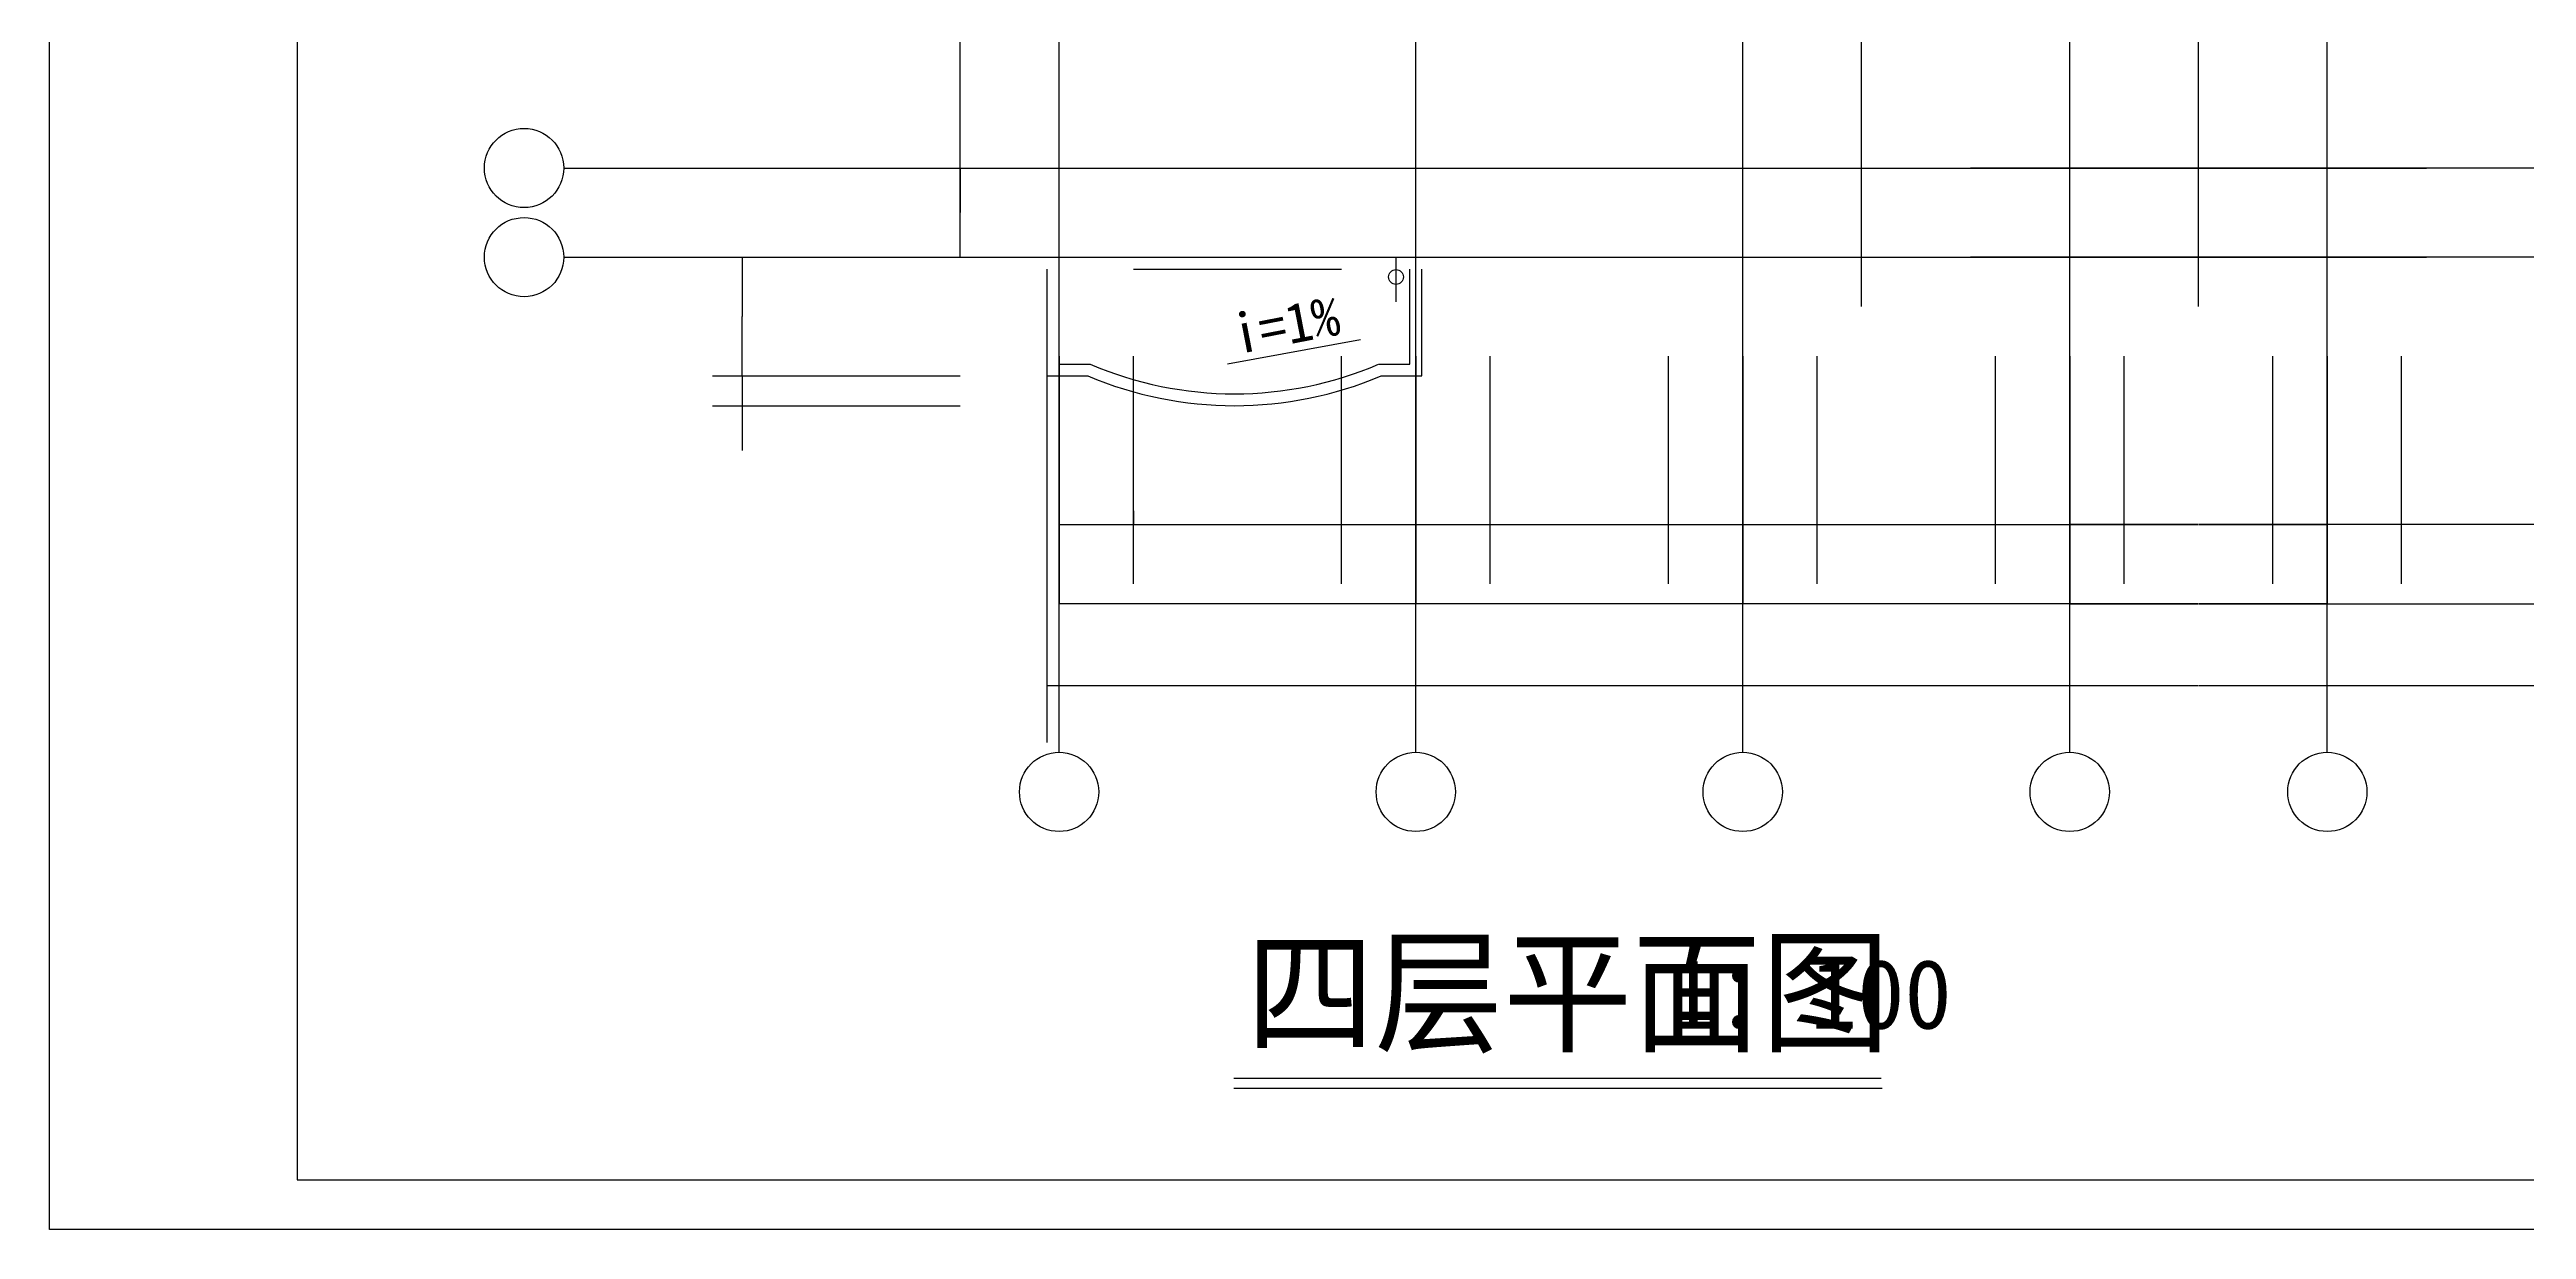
# Model space of a CAD drawing. Header units: metres. Extents: x 338339 to 1133840, y -479113 to 96125.
# Drawn here: x 479077 to 504076, y -183576 to -171660 of the extents above; entities that cross this region are included whole.
import ezdxf

# ---------------------------------------------------------------- set-up
doc = ezdxf.new("R2010")
doc.units = ezdxf.units.M
for name, color, linetype in [('AXIS', 3, 'Continuous'), ('DOTE', 1, 'Continuous'), ('PUB_DIM', 3, 'Continuous'), ('PUB_TEXT', 7, 'Continuous'), ('PUB_TITLE', 4, 'Continuous')]:
    doc.layers.add(name, color=color, linetype=linetype)
doc.dimstyles.get("Standard").update_dxf_attribs({"dimtxt": 2.5, "dimasz": 2.5, "dimexe": 1.25, "dimexo": 0.625, "dimtad": 1, "dimcen": 2.5, "dimazin": 3, "dimtfac": 1, "dimtmove": 0, "dimatfit": 3})

# ---------------------------------------------------------------- blocks, each defined once
blk = doc.blocks.new('_AXISO')
blk.add_circle((0, 0), 0.5)
blk = doc.blocks.new('*D169')
for p, q in [((486066.14, -173756.9), (486066.14, -174356.9)), ((486065.89, -174356.9), (486065.64, -174356.9)), ((486066.14, -174956.9), (486066.14, -174356.9)), ((486066.14, -174356.9), (486066.14, -174356.9)), ((486066.39, -174356.9), (486066.64, -174356.9))]:
    blk.add_line(p, q)
at = {"layer": 'Defpoints'}
for p in [(486066.14, -173756.9), (486066.14, -174356.9), (486066.14, -174956.9)]:
    blk.add_point(p, dxfattribs=at)
at = {"layer": 'PUB_DIM', "insert": (486066.14, -174355.775), "char_height": 1, "attachment_point": 5}
blk.add_mtext('0', dxfattribs=at)
blk = doc.blocks.new('*D170')
for p, q in [((498716.14, -176756.9), (498716.14, -176456.9)), ((498716.39, -176456.9), (499089.64, -176456.9)), ((499092.64, -176456.9), (499465.89, -176456.9)), ((499466.14, -176756.9), (499466.14, -176456.9))]:
    blk.add_line(p, q)
at = {"layer": 'Defpoints'}
for p in [(498716.14, -176456.9), (498716.14, -176756.9), (499466.14, -176756.9)]:
    blk.add_point(p, dxfattribs=at)
at = {"layer": 'PUB_DIM', "insert": (499091.14, -176456.9), "char_height": 1, "attachment_point": 5}
blk.add_mtext('750', dxfattribs=at)
blk = doc.blocks.new('*D171')
for p, q in [((496166.14, -174756.9), (496166.14, -177256.9)), ((499466.14, -174756.9), (499466.14, -177256.9)), ((497814.14, -177256.9), (496165.89, -177256.9)), ((499466.39, -177256.9), (497818.14, -177256.9))]:
    blk.add_line(p, q)
at = {"layer": 'Defpoints'}
for p in [(496166.14, -174756.9), (499466.14, -174756.9), (499466.14, -177256.9)]:
    blk.add_point(p, dxfattribs=at)
at = {"layer": 'AXIS', "insert": (497816.14, -177256.9), "char_height": 1, "attachment_point": 5}
blk.add_mtext('3300', dxfattribs=at)
blk = doc.blocks.new('*D172')
for p, q in [((489146.14, -178356.9), (489146.14, -178081.9)), ((489146.39, -178081.9), (500763.64, -178081.9)), ((500768.64, -178081.9), (512385.89, -178081.9)), ((512386.14, -178356.9), (512386.14, -178081.9))]:
    blk.add_line(p, q)
at = {"layer": 'Defpoints'}
for p in [(489146.14, -178081.9), (489146.14, -178356.9), (512386.14, -178356.9)]:
    blk.add_point(p, dxfattribs=at)
at = {"layer": 'PUB_DIM', "insert": (500766.14, -178081.9), "char_height": 1, "attachment_point": 5}
blk.add_mtext('23240', dxfattribs=at)
blk = doc.blocks.new('*D173')
for p, q in [((486066.14, -174956.9), (486066.14, -175710.79)), ((486066.14, -175256.9), (486066.14, -175710.79)), ((486065.89, -175710.79), (486065.64, -175710.79)), ((486066.14, -175710.79), (486066.14, -175710.79)), ((486066.39, -175710.79), (486066.64, -175710.79))]:
    blk.add_line(p, q)
at = {"layer": 'Defpoints'}
for p in [(486066.14, -174956.9), (486066.14, -175256.9), (486066.14, -175710.79)]:
    blk.add_point(p, dxfattribs=at)
at = {"layer": 'PUB_DIM', "insert": (486066.14, -175709.665), "char_height": 1, "attachment_point": 5}
blk.add_mtext('0', dxfattribs=at)
blk = doc.blocks.new('*D174')
for p, q in [((492866.14, -176756.9), (492866.14, -176456.9)), ((492866.39, -176456.9), (493239.64, -176456.9)), ((493242.64, -176456.9), (493615.89, -176456.9)), ((493616.14, -176756.9), (493616.14, -176456.9))]:
    blk.add_line(p, q)
at = {"layer": 'Defpoints'}
for p in [(492866.14, -176456.9), (492866.14, -176756.9), (493616.14, -176756.9)]:
    blk.add_point(p, dxfattribs=at)
at = {"layer": 'PUB_DIM', "insert": (493241.14, -176456.9), "char_height": 1, "attachment_point": 5}
blk.add_mtext('750', dxfattribs=at)
blk = doc.blocks.new('*D175')
for p, q in [((492866.14, -174756.9), (492866.14, -177256.9)), ((496166.14, -174756.9), (496166.14, -177256.9)), ((494514.14, -177256.9), (492865.89, -177256.9)), ((496166.39, -177256.9), (494518.14, -177256.9))]:
    blk.add_line(p, q)
at = {"layer": 'Defpoints'}
for p in [(492866.14, -174756.9), (496166.14, -174756.9), (496166.14, -177256.9)]:
    blk.add_point(p, dxfattribs=at)
at = {"layer": 'AXIS', "insert": (494516.14, -177256.9), "char_height": 1, "attachment_point": 5}
blk.add_mtext('3300', dxfattribs=at)
blk = doc.blocks.new('*D176')
for p, q in [((493616.14, -176756.9), (493616.14, -176456.9)), ((493616.39, -176456.9), (494514.14, -176456.9)), ((494518.14, -176456.9), (495415.89, -176456.9)), ((495416.14, -176756.9), (495416.14, -176456.9))]:
    blk.add_line(p, q)
at = {"layer": 'Defpoints'}
for p in [(493616.14, -176456.9), (493616.14, -176756.9), (495416.14, -176756.9)]:
    blk.add_point(p, dxfattribs=at)
at = {"layer": 'PUB_DIM', "insert": (494516.14, -176456.9), "char_height": 1, "attachment_point": 5}
blk.add_mtext('1800', dxfattribs=at)
blk = doc.blocks.new('*D177')
for p, q in [((489266.14, -174756.9), (489266.14, -177256.9)), ((492866.14, -174756.9), (492866.14, -177256.9)), ((491064.14, -177256.9), (489265.89, -177256.9)), ((492866.39, -177256.9), (491068.14, -177256.9))]:
    blk.add_line(p, q)
at = {"layer": 'Defpoints'}
for p in [(489266.14, -174756.9), (492866.14, -174756.9), (492866.14, -177256.9)]:
    blk.add_point(p, dxfattribs=at)
at = {"layer": 'AXIS', "insert": (491066.14, -177256.9), "char_height": 1, "attachment_point": 5}
blk.add_mtext('3600', dxfattribs=at)
blk = doc.blocks.new('*D178')
for p, q in [((490016.14, -176756.9), (490016.14, -176456.9)), ((490016.39, -176456.9), (491064.14, -176456.9)), ((491068.14, -176456.9), (492115.89, -176456.9)), ((492116.14, -176756.9), (492116.14, -176456.9))]:
    blk.add_line(p, q)
at = {"layer": 'Defpoints'}
for p in [(490016.14, -176456.9), (490016.14, -176756.9), (492116.14, -176756.9)]:
    blk.add_point(p, dxfattribs=at)
at = {"layer": 'PUB_DIM', "insert": (491066.14, -176456.9), "char_height": 1, "attachment_point": 5}
blk.add_mtext('2100', dxfattribs=at)
blk = doc.blocks.new('*D179')
for p, q in [((489266.14, -176319.48), (489266.14, -176456.9)), ((489266.39, -176456.9), (489639.64, -176456.9)), ((489642.64, -176456.9), (490015.89, -176456.9)), ((490016.14, -176319.48), (490016.14, -176456.9))]:
    blk.add_line(p, q)
at = {"layer": 'Defpoints'}
for p in [(489266.14, -176319.48), (489266.14, -176456.9), (490016.14, -176319.48)]:
    blk.add_point(p, dxfattribs=at)
at = {"layer": 'PUB_DIM', "insert": (489641.14, -176456.9), "char_height": 1, "attachment_point": 5}
blk.add_mtext('750', dxfattribs=at)
blk = doc.blocks.new('*D180')
for p, q in [((492116.14, -176756.9), (492116.14, -176456.9)), ((492116.39, -176456.9), (492489.64, -176456.9)), ((492492.64, -176456.9), (492865.89, -176456.9)), ((492866.14, -176756.9), (492866.14, -176456.9))]:
    blk.add_line(p, q)
at = {"layer": 'Defpoints'}
for p in [(492116.14, -176456.9), (492116.14, -176756.9), (492866.14, -176756.9)]:
    blk.add_point(p, dxfattribs=at)
at = {"layer": 'PUB_DIM', "insert": (492491.14, -176456.9), "char_height": 1, "attachment_point": 5}
blk.add_mtext('750', dxfattribs=at)
blk = doc.blocks.new('*D181')
for p, q in [((496166.14, -176756.9), (496166.14, -176456.9)), ((496166.39, -176456.9), (496539.64, -176456.9)), ((496542.64, -176456.9), (496915.89, -176456.9)), ((496916.14, -176756.9), (496916.14, -176456.9))]:
    blk.add_line(p, q)
at = {"layer": 'Defpoints'}
for p in [(496166.14, -176456.9), (496166.14, -176756.9), (496916.14, -176756.9)]:
    blk.add_point(p, dxfattribs=at)
at = {"layer": 'PUB_DIM', "insert": (496541.14, -176456.9), "char_height": 1, "attachment_point": 5}
blk.add_mtext('750', dxfattribs=at)
blk = doc.blocks.new('*D182')
for p, q in [((495416.14, -176756.9), (495416.14, -176456.9)), ((495416.39, -176456.9), (495789.64, -176456.9)), ((495792.64, -176456.9), (496165.89, -176456.9)), ((496166.14, -176756.9), (496166.14, -176456.9))]:
    blk.add_line(p, q)
at = {"layer": 'Defpoints'}
for p in [(495416.14, -176456.9), (495416.14, -176756.9), (496166.14, -176756.9)]:
    blk.add_point(p, dxfattribs=at)
at = {"layer": 'PUB_DIM', "insert": (495791.14, -176456.9), "char_height": 1, "attachment_point": 5}
blk.add_mtext('750', dxfattribs=at)
blk = doc.blocks.new('*D183')
for p, q in [((496916.14, -176756.9), (496916.14, -176456.9)), ((496916.39, -176456.9), (497814.14, -176456.9)), ((497818.14, -176456.9), (498715.89, -176456.9)), ((498716.14, -176756.9), (498716.14, -176456.9))]:
    blk.add_line(p, q)
at = {"layer": 'Defpoints'}
for p in [(496916.14, -176456.9), (496916.14, -176756.9), (498716.14, -176756.9)]:
    blk.add_point(p, dxfattribs=at)
at = {"layer": 'PUB_DIM', "insert": (497816.14, -176456.9), "char_height": 1, "attachment_point": 5}
blk.add_mtext('1800', dxfattribs=at)
blk = doc.blocks.new('*D187')
for p, q in [((502066.14, -174756.9), (502066.14, -177256.9)), ((505366.14, -174756.9), (505366.14, -177256.9)), ((502066.39, -177256.9), (503714.14, -177256.9)), ((503718.14, -177256.9), (505365.89, -177256.9))]:
    blk.add_line(p, q)
at = {"layer": 'Defpoints'}
for p in [(502066.14, -174756.9), (505366.14, -174756.9), (502066.14, -177256.9)]:
    blk.add_point(p, dxfattribs=at)
at = {"layer": 'AXIS', "insert": (503716.14, -177256.9), "char_height": 1, "attachment_point": 5}
blk.add_mtext('3300', dxfattribs=at)
blk = doc.blocks.new('*D188')
for p, q in [((501516.14, -176756.9), (501516.14, -176456.9)), ((501516.39, -176456.9), (501789.64, -176456.9)), ((501792.64, -176456.9), (502065.89, -176456.9)), ((502066.14, -176756.9), (502066.14, -176456.9))]:
    blk.add_line(p, q)
at = {"layer": 'Defpoints'}
for p in [(501516.14, -176456.9), (501516.14, -176756.9), (502066.14, -176756.9)]:
    blk.add_point(p, dxfattribs=at)
at = {"layer": 'PUB_DIM', "insert": (501791.14, -176456.9), "char_height": 1, "attachment_point": 5}
blk.add_mtext('550', dxfattribs=at)
blk = doc.blocks.new('*D189')
for p, q in [((501789.64, -176456.9), (501515.89, -176456.9)), ((501516.14, -176756.9), (501516.14, -176456.9)), ((502066.39, -176456.9), (501792.64, -176456.9)), ((502066.14, -176756.9), (502066.14, -176456.9))]:
    blk.add_line(p, q)
at = {"layer": 'Defpoints'}
for p in [(502066.14, -176456.9), (501516.14, -176756.9), (502066.14, -176756.9)]:
    blk.add_point(p, dxfattribs=at)
at = {"layer": 'PUB_DIM', "insert": (501791.14, -176456.9), "char_height": 1, "attachment_point": 5}
blk.add_mtext('550', dxfattribs=at)
blk = doc.blocks.new('*D190')
for p, q in [((499466.14, -174756.9), (499466.14, -177256.9)), ((502066.14, -174756.9), (502066.14, -177256.9)), ((500764.14, -177256.9), (499465.89, -177256.9)), ((502066.39, -177256.9), (500768.14, -177256.9))]:
    blk.add_line(p, q)
at = {"layer": 'Defpoints'}
for p in [(499466.14, -174756.9), (502066.14, -174756.9), (502066.14, -177256.9)]:
    blk.add_point(p, dxfattribs=at)
at = {"layer": 'AXIS', "insert": (500766.14, -177256.9), "char_height": 1, "attachment_point": 5}
blk.add_mtext('2600', dxfattribs=at)
blk = doc.blocks.new('*D191')
for p, q in [((499466.14, -174756.9), (499466.14, -177256.9)), ((502066.14, -174756.9), (502066.14, -177256.9)), ((499466.39, -177256.9), (500764.14, -177256.9)), ((500768.14, -177256.9), (502065.89, -177256.9))]:
    blk.add_line(p, q)
at = {"layer": 'Defpoints'}
for p in [(499466.14, -174756.9), (502066.14, -174756.9), (499466.14, -177256.9)]:
    blk.add_point(p, dxfattribs=at)
at = {"layer": 'AXIS', "insert": (500766.14, -177256.9), "char_height": 1, "attachment_point": 5}
blk.add_mtext('2600', dxfattribs=at)
blk = doc.blocks.new('*D192')
for p, q in [((502439.64, -176456.9), (502065.89, -176456.9)), ((502066.14, -176756.9), (502066.14, -176456.9)), ((502816.39, -176456.9), (502442.64, -176456.9)), ((502816.14, -176756.9), (502816.14, -176456.9))]:
    blk.add_line(p, q)
at = {"layer": 'Defpoints'}
for p in [(502816.14, -176456.9), (502066.14, -176756.9), (502816.14, -176756.9)]:
    blk.add_point(p, dxfattribs=at)
at = {"layer": 'PUB_DIM', "insert": (502441.14, -176456.9), "char_height": 1, "attachment_point": 5}
blk.add_mtext('750', dxfattribs=at)
blk = doc.blocks.new('*D193')
for p, q in [((500016.14, -176756.9), (500016.14, -176456.9)), ((500016.39, -176456.9), (500764.14, -176456.9)), ((500768.14, -176456.9), (501515.89, -176456.9)), ((501516.14, -176756.9), (501516.14, -176456.9))]:
    blk.add_line(p, q)
at = {"layer": 'Defpoints'}
for p in [(500016.14, -176456.9), (500016.14, -176756.9), (501516.14, -176756.9)]:
    blk.add_point(p, dxfattribs=at)
at = {"layer": 'PUB_DIM', "insert": (500766.14, -176456.9), "char_height": 1, "attachment_point": 5}
blk.add_mtext('1500', dxfattribs=at)
blk = doc.blocks.new('*D194')
for p, q in [((500764.14, -176456.9), (500015.89, -176456.9)), ((500016.14, -176756.9), (500016.14, -176456.9)), ((501516.39, -176456.9), (500768.14, -176456.9)), ((501516.14, -176756.9), (501516.14, -176456.9))]:
    blk.add_line(p, q)
at = {"layer": 'Defpoints'}
for p in [(501516.14, -176456.9), (500016.14, -176756.9), (501516.14, -176756.9)]:
    blk.add_point(p, dxfattribs=at)
at = {"layer": 'PUB_DIM', "insert": (500766.14, -176456.9), "char_height": 1, "attachment_point": 5}
blk.add_mtext('1500', dxfattribs=at)
blk = doc.blocks.new('*D195')
for p, q in [((499466.14, -176756.9), (499466.14, -176456.9)), ((499466.39, -176456.9), (499739.64, -176456.9)), ((499742.64, -176456.9), (500015.89, -176456.9)), ((500016.14, -176756.9), (500016.14, -176456.9))]:
    blk.add_line(p, q)
at = {"layer": 'Defpoints'}
for p in [(499466.14, -176456.9), (499466.14, -176756.9), (500016.14, -176756.9)]:
    blk.add_point(p, dxfattribs=at)
at = {"layer": 'PUB_DIM', "insert": (499741.14, -176456.9), "char_height": 1, "attachment_point": 5}
blk.add_mtext('550', dxfattribs=at)
blk = doc.blocks.new('*D196')
for p, q in [((499739.64, -176456.9), (499465.89, -176456.9)), ((499466.14, -176756.9), (499466.14, -176456.9)), ((500016.39, -176456.9), (499742.64, -176456.9)), ((500016.14, -176756.9), (500016.14, -176456.9))]:
    blk.add_line(p, q)
at = {"layer": 'Defpoints'}
for p in [(500016.14, -176456.9), (499466.14, -176756.9), (500016.14, -176756.9)]:
    blk.add_point(p, dxfattribs=at)
at = {"layer": 'PUB_DIM', "insert": (499741.14, -176456.9), "char_height": 1, "attachment_point": 5}
blk.add_mtext('550', dxfattribs=at)
blk = doc.blocks.new('*D197')
for p, q in [((503714.14, -176456.9), (502815.89, -176456.9)), ((502816.14, -176756.9), (502816.14, -176456.9)), ((504616.39, -176456.9), (503718.14, -176456.9)), ((504616.14, -176756.9), (504616.14, -176456.9))]:
    blk.add_line(p, q)
at = {"layer": 'Defpoints'}
for p in [(504616.14, -176456.9), (502816.14, -176756.9), (504616.14, -176756.9)]:
    blk.add_point(p, dxfattribs=at)
at = {"layer": 'PUB_DIM', "insert": (503716.14, -176456.9), "char_height": 1, "attachment_point": 5}
blk.add_mtext('1800', dxfattribs=at)
blk = doc.blocks.new('*D212')
for p, q in [((488266.14, -168756.9), (488266.14, -170806.9)), ((488265.89, -170806.9), (488265.64, -170806.9)), ((488266.14, -172856.9), (488266.14, -170806.9)), ((488266.14, -170806.9), (488266.14, -170806.9)), ((488266.39, -170806.9), (488266.64, -170806.9))]:
    blk.add_line(p, q)
at = {"layer": 'Defpoints'}
for p in [(488266.14, -168756.9), (488266.14, -170806.9), (488266.14, -172856.9)]:
    blk.add_point(p, dxfattribs=at)
at = {"layer": 'AXIS', "insert": (488266.14, -170805.775), "char_height": 1, "attachment_point": 5}
blk.add_mtext('0', dxfattribs=at)
blk = doc.blocks.new('*D213')
for p, q in [((488266.14, -172856.9), (488266.14, -173306.9)), ((488265.89, -173306.9), (488265.64, -173306.9)), ((488266.14, -173756.9), (488266.14, -173306.9)), ((488266.14, -173306.9), (488266.14, -173306.9)), ((488266.39, -173306.9), (488266.64, -173306.9))]:
    blk.add_line(p, q)
at = {"layer": 'Defpoints'}
for p in [(488266.14, -172856.9), (488266.14, -173306.9), (488266.14, -173756.9)]:
    blk.add_point(p, dxfattribs=at)
at = {"layer": 'AXIS', "insert": (488266.14, -173305.775), "char_height": 1, "attachment_point": 5}
blk.add_mtext('0', dxfattribs=at)
blk = doc.blocks.new('*D215')
for p, q in [((488266.14, -160356.9), (488266.14, -167056.9)), ((488265.89, -167056.9), (488265.64, -167056.9)), ((488266.14, -173756.9), (488266.14, -167056.9)), ((488266.14, -167056.9), (488266.14, -167056.9)), ((488266.39, -167056.9), (488266.64, -167056.9))]:
    blk.add_line(p, q)
at = {"layer": 'Defpoints'}
for p in [(488266.14, -160356.9), (488266.14, -167056.9), (488266.14, -173756.9)]:
    blk.add_point(p, dxfattribs=at)
at = {"layer": 'AXIS', "insert": (488266.14, -167055.775), "char_height": 1, "attachment_point": 5}
blk.add_mtext('0', dxfattribs=at)
blk = doc.blocks.new('*D246')
for p, q in [((492666.14, -173756.9), (492666.14, -174187.24)), ((492666.14, -173956.9), (492666.14, -174187.24)), ((492665.89, -174187.24), (492665.64, -174187.24)), ((492666.14, -174187.24), (492666.14, -174187.24)), ((492666.39, -174187.24), (492666.64, -174187.24))]:
    blk.add_line(p, q)
at = {"layer": 'Defpoints'}
for p in [(492666.14, -173756.9), (492666.14, -173956.9), (492666.14, -174187.24)]:
    blk.add_point(p, dxfattribs=at)
at = {"layer": 'PUB_DIM', "insert": (492666.14, -174186.115), "char_height": 1, "attachment_point": 5}
blk.add_mtext('0', dxfattribs=at)
blk = doc.blocks.new('*D247')
for p, q in [((492666.14, -173756.9), (492666.14, -174209.5)), ((492666.14, -173956.9), (492666.14, -174209.5)), ((492665.89, -174209.5), (492665.64, -174209.5)), ((492666.14, -174209.5), (492666.14, -174209.5)), ((492666.39, -174209.5), (492666.64, -174209.5))]:
    blk.add_line(p, q)
at = {"layer": 'Defpoints'}
for p in [(492666.14, -173756.9), (492666.14, -173956.9), (492666.14, -174209.5)]:
    blk.add_point(p, dxfattribs=at)
at = {"layer": 'PUB_DIM', "insert": (492666.14, -174208.375), "char_height": 1, "attachment_point": 5}
blk.add_mtext('0', dxfattribs=at)

msp = doc.modelspace()

# ---------------------------------------------------------------- linework, layer by layer
for p, q in [((489146.14, -174956.9), (489146.14, -173876.9)), ((489266.14, -174836.9), (489266.14, -173876.9)), ((490016.14, -173876.9), (492116.14, -173876.9)), ((492806.14, -174836.9), (492806.14, -173876.9)), ((492926.14, -174956.9), (492926.14, -173876.9)), ((489146.14, -174956.9), (489556.14, -174956.9)), ((489266.14, -174836.9), (489580.66, -174836.9)), ((492491.61, -174836.9), (492806.14, -174836.9)), ((492516.14, -174956.9), (492926.14, -174956.9)), ((492516.14, -174956.9), (492926.14, -174956.9)), ((491030.92, -182148.28), (497574.08, -182148.28))]:
    msp.add_line(p, q)
msp.add_lwpolyline([(491030.92, -182048.28), (497563.58, -182048.28)])
msp.add_circle((492666.14, -173956.9), 75)
for radius, start, end in [(3800.67, 247.08, 292.92), (3680.67, 246.71, 293.29)]:
    msp.add_arc((491036.14, -171456.23), radius, start, end)
at = {"layer": 'AXIS'}
for p, q in [((484266.14, -172856.9), (488266.14, -172856.9)), ((484266.14, -173756.9), (488266.14, -173756.9)), ((485766.14, -174956.9), (488266.14, -174956.9)), ((489146.14, -178656.9), (489146.14, -174756.9)), ((489266.14, -178756.9), (489266.14, -174756.9)), ((490016.14, -177056.9), (490016.14, -174756.9)), ((492116.14, -177056.9), (492116.14, -174756.9)), ((492866.14, -178756.9), (492866.14, -174756.9)), ((493616.14, -177056.9), (493616.14, -174756.9)), ((495416.14, -177056.9), (495416.14, -174756.9)), ((496166.14, -178756.9), (496166.14, -174756.9)), ((496916.14, -177056.9), (496916.14, -174756.9)), ((498716.14, -177056.9), (498716.14, -174756.9)), ((499466.14, -178756.9), (499466.14, -174756.9)), ((499466.14, -178756.9), (499466.14, -174756.9)), ((500016.14, -177056.9), (500016.14, -174756.9)), ((500016.14, -177056.9), (500016.14, -174756.9)), ((501516.14, -177056.9), (501516.14, -174756.9)), ((501516.14, -177056.9), (501516.14, -174756.9)), ((502066.14, -178756.9), (502066.14, -174756.9)), ((502066.14, -178756.9), (502066.14, -174756.9)), ((502816.14, -177056.9), (502816.14, -174756.9)), ((485766.14, -175256.9), (488266.14, -175256.9))]:
    msp.add_line(p, q, dxfattribs=at)
at = {"layer": 'DOTE'}
for p, q in [((489266.14, -174756.9), (489266.14, -159356.9)), ((492866.14, -174756.9), (492866.14, -159356.9)), ((497366.14, -174256.9), (497366.14, -159356.9)), ((500766.14, -174256.9), (500766.14, -159356.9)), ((502066.14, -174756.9), (502066.14, -159356.9)), ((496166.14, -174756.9), (496166.14, -159856.9)), ((499466.14, -174756.9), (499466.14, -159856.9)), ((502066.14, -174756.9), (502066.14, -159856.9)), ((488266.14, -172856.9), (503066.14, -172856.9)), ((513266.14, -172856.9), (498466.14, -172856.9)), ((488266.14, -173756.9), (503066.14, -173756.9)), ((513266.14, -173756.9), (498466.14, -173756.9))]:
    msp.add_line(p, q, dxfattribs=at)
at = {"layer": 'PUB_DIM'}
msp.add_lwpolyline([(492309.59, -174590.58), (490965.57, -174838.41)], dxfattribs=at)
at = {"layer": 'PUB_TITLE'}
for points in [[(479076.51, -183575.78), (479076.51, -153875.78), (521076.51, -153875.78), (521076.51, -183575.78)], [(481576.51, -183075.78), (520576.51, -183075.78), (520576.51, -154375.78), (481576.51, -154375.78)]]:
    msp.add_lwpolyline(points, close=True, dxfattribs=at)

# ---------------------------------------------------------------- block references
at = {"layer": 'AXIS', "xscale": 800, "yscale": 800, "zscale": 800}
for p in [(483866.14, -172856.9), (483866.14, -173756.9), (489266.14, -179156.9), (492866.14, -179156.9), (496166.14, -179156.9), (499466.14, -179156.9), (502066.14, -179156.9)]:
    msp.add_blockref('_AXISO', p, dxfattribs=at)

# ---------------------------------------------------------------- texts
at = {"layer": 'PUB_TEXT'}
msp.add_text('i=1%', height=400, rotation=11.02, dxfattribs=at).set_placement((491056.19, -174740.61))
msp.add_text('四层平面图', height=1000, dxfattribs=at).set_placement((491151.04, -181678.88))
at = {"layer": 'PUB_TITLE', "insert": (495415.05, -180848.09), "char_height": 700, "attachment_point": 1}
msp.add_mtext('{\\f宋体|b0|i0|c134|p54;1\\f宋体|b0|i0|c134|p2;：100}', dxfattribs=at)

# ---------------------------------------------------------------- dimensions: what is measured, and where the dimension line sits
at = {"layer": 'AXIS'}
for base, p1, p2, picture, middle in [((488266.14, -167056.9), (488266.14, -160356.9), (488266.14, -173756.9), '*D215', (488266.14, -167055.775)), ((488266.14, -170806.9), (488266.14, -168756.9), (488266.14, -172856.9), '*D212', (488266.14, -170805.775)), ((488266.14, -173306.9), (488266.14, -172856.9), (488266.14, -173756.9), '*D213', (488266.14, -173305.775)), ((492866.14, -177256.9), (492866.14, -174756.9), (489266.14, -174756.9), '*D177', (491066.14, -177256.9)), ((496166.14, -177256.9), (496166.14, -174756.9), (492866.14, -174756.9), '*D175', (494516.14, -177256.9)), ((499466.14, -177256.9), (499466.14, -174756.9), (496166.14, -174756.9), '*D171', (497816.14, -177256.9)), ((502066.14, -177256.9), (502066.14, -174756.9), (499466.14, -174756.9), '*D190', (500766.14, -177256.9)), ((499466.14, -177256.9), (499466.14, -174756.9), (502066.14, -174756.9), '*D191', (500766.14, -177256.9)), ((502066.14, -177256.9), (502066.14, -174756.9), (505366.14, -174756.9), '*D187', (503716.14, -177256.9))]:
    dim = msp.add_linear_dim(base=base, p1=p1, p2=p2, dimstyle='Standard', dxfattribs=at)
    dim.commit()
    dim.dimension.update_dxf_attribs({"geometry": picture, "text_midpoint": middle})
at = {"layer": 'PUB_DIM'}
for base, p1, p2, picture, middle in [((486066.14, -174356.9), (486066.14, -173756.9), (486066.14, -174956.9), '*D169', (486066.14, -174355.775)), ((492666.14, -174187.24), (492666.14, -173956.9), (492666.14, -173756.9), '*D246', (492666.14, -174186.115)), ((492666.14, -174209.5), (492666.14, -173956.9), (492666.14, -173756.9), '*D247', (492666.14, -174208.375)), ((486066.14, -175710.79), (486066.14, -174956.9), (486066.14, -175256.9), '*D173', (486066.14, -175709.665)), ((489266.14, -176456.9), (489266.14, -176319.48), (490016.14, -176319.48), '*D179', (489641.14, -176456.9)), ((490016.14, -176456.9), (490016.14, -176756.9), (492116.14, -176756.9), '*D178', (491066.14, -176456.9)), ((492116.14, -176456.9), (492116.14, -176756.9), (492866.14, -176756.9), '*D180', (492491.14, -176456.9)), ((492866.14, -176456.9), (492866.14, -176756.9), (493616.14, -176756.9), '*D174', (493241.14, -176456.9)), ((493616.14, -176456.9), (493616.14, -176756.9), (495416.14, -176756.9), '*D176', (494516.14, -176456.9)), ((495416.14, -176456.9), (495416.14, -176756.9), (496166.14, -176756.9), '*D182', (495791.14, -176456.9)), ((496166.14, -176456.9), (496166.14, -176756.9), (496916.14, -176756.9), '*D181', (496541.14, -176456.9)), ((496916.14, -176456.9), (496916.14, -176756.9), (498716.14, -176756.9), '*D183', (497816.14, -176456.9)), ((498716.14, -176456.9), (498716.14, -176756.9), (499466.14, -176756.9), '*D170', (499091.14, -176456.9)), ((500016.14, -176456.9), (500016.14, -176756.9), (499466.14, -176756.9), '*D196', (499741.14, -176456.9)), ((499466.14, -176456.9), (499466.14, -176756.9), (500016.14, -176756.9), '*D195', (499741.14, -176456.9)), ((501516.14, -176456.9), (501516.14, -176756.9), (500016.14, -176756.9), '*D194', (500766.14, -176456.9)), ((500016.14, -176456.9), (500016.14, -176756.9), (501516.14, -176756.9), '*D193', (500766.14, -176456.9)), ((502066.14, -176456.9), (502066.14, -176756.9), (501516.14, -176756.9), '*D189', (501791.14, -176456.9)), ((501516.14, -176456.9), (501516.14, -176756.9), (502066.14, -176756.9), '*D188', (501791.14, -176456.9)), ((502816.14, -176456.9), (502816.14, -176756.9), (502066.14, -176756.9), '*D192', (502441.14, -176456.9)), ((504616.14, -176456.9), (504616.14, -176756.9), (502816.14, -176756.9), '*D197', (503716.14, -176456.9)), ((489146.14, -178081.9), (489146.14, -178356.9), (512386.14, -178356.9), '*D172', (500766.14, -178081.9))]:
    dim = msp.add_linear_dim(base=base, p1=p1, p2=p2, dimstyle='Standard', dxfattribs=at)
    dim.commit()
    dim.dimension.update_dxf_attribs({"geometry": picture, "text_midpoint": middle})

doc.saveas('drawing.dxf')
